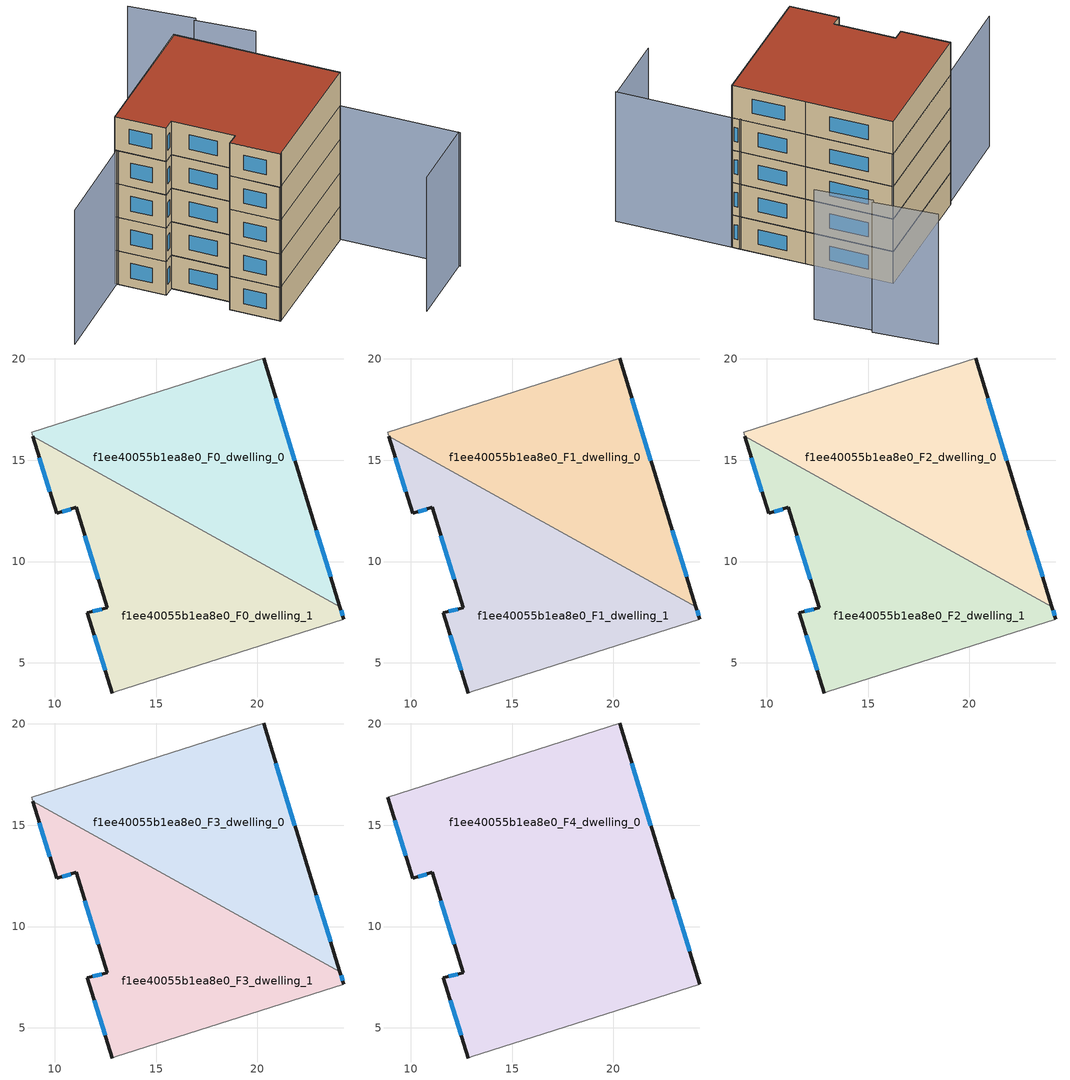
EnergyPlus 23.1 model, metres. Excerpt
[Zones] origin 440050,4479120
f1ee40055b1ea8e0_F0_dwelling_0
 floor ground (EU_floor_Construction): 24.07,7.78 22.45,13 20.3,20.03 8.86,16.36 8.92,16.17 z0
 wall outside (EU_wall_Construction): 20.3,20.03 22.45,13 24.07,7.78 z0:3
 wall adiabatic (EU_wall_Construction): 8.92,16.17 8.86,16.36 20.3,20.03 z0:3
 wall to f1ee40055b1ea8e0_F0_dwelling_1 (EU_wall_Construction): 24.07,7.78 8.92,16.17 z0:3
 window (EU_Window_Construction): 20.9,18.06 21.85,14.98 / 22.91,11.53 23.61,9.25 z0.84:2.16
f1ee40055b1ea8e0_F0_dwelling_1
 floor ground (EU_floor_Construction): 24.26,7.15 24.07,7.78 8.92,16.17 10.09,12.38 11.06,12.67 12.58,7.73 11.61,7.47 12.84,3.52 13,3.57 z0
 wall outside (EU_wall_Construction): 24.07,7.78 24.26,7.15 / 12.84,3.52 11.61,7.47 12.58,7.73 11.06,12.67 10.09,12.38 8.92,16.17 z0:3
 wall adiabatic (EU_wall_Construction): 24.26,7.15 13,3.57 12.84,3.52 z0:3
 window (EU_Window_Construction): 10.79,12.59 10.37,12.46 / 9.77,13.44 9.25,15.1 / 24.12,7.6 24.21,7.32 / 12.5,4.63 11.96,6.36 / 11.89,7.54 12.31,7.66 / 12.16,9.12 11.49,11.28 z0.84:2.16
f1ee40055b1ea8e0_F1_dwelling_0
 floor to f1ee40055b1ea8e0_F0_dwelling_0 (EU_floor_Construction): 24.07,7.78 22.45,13 20.3,20.03 8.86,16.36 8.92,16.17 z3
 wall outside (EU_wall_Construction): 20.3,20.03 22.45,13 24.07,7.78 z3:6
 wall adiabatic (EU_wall_Construction): 8.92,16.17 8.86,16.36 20.3,20.03 z3:6
 wall to f1ee40055b1ea8e0_F1_dwelling_1 (EU_wall_Construction): 24.07,7.78 8.92,16.17 z3:6
 window (EU_Window_Construction): 20.9,18.06 21.85,14.98 / 22.91,11.53 23.61,9.25 z3.84:5.16
f1ee40055b1ea8e0_F1_dwelling_1
 floor to f1ee40055b1ea8e0_F0_dwelling_1 (EU_floor_Construction): 24.26,7.15 24.07,7.78 8.92,16.17 10.09,12.38 11.06,12.67 12.58,7.73 11.61,7.47 12.84,3.52 13,3.57 z3
 wall outside (EU_wall_Construction): 24.07,7.78 24.26,7.15 / 12.84,3.52 11.61,7.47 12.58,7.73 11.06,12.67 10.09,12.38 8.92,16.17 z3:6
 wall adiabatic (EU_wall_Construction): 24.26,7.15 13,3.57 12.84,3.52 z3:6
 window (EU_Window_Construction): 10.79,12.59 10.37,12.46 / 9.77,13.44 9.25,15.1 / 24.12,7.6 24.21,7.32 / 12.5,4.63 11.96,6.36 / 11.89,7.54 12.31,7.66 / 12.16,9.12 11.49,11.28 z3.84:5.16
f1ee40055b1ea8e0_F2_dwelling_0
 floor to f1ee40055b1ea8e0_F1_dwelling_0 (EU_floor_Construction): 24.07,7.78 22.45,13 20.3,20.03 8.86,16.36 8.92,16.17 z6
 wall outside (EU_wall_Construction): 20.3,20.03 22.45,13 24.07,7.78 z6:9
 wall adiabatic (EU_wall_Construction): 8.92,16.17 8.86,16.36 20.3,20.03 z6:9
 wall to f1ee40055b1ea8e0_F2_dwelling_1 (EU_wall_Construction): 24.07,7.78 8.92,16.17 z6:9
 window (EU_Window_Construction): 20.9,18.06 21.85,14.98 / 22.91,11.53 23.61,9.25 z6.84:8.16
f1ee40055b1ea8e0_F2_dwelling_1
 floor to f1ee40055b1ea8e0_F1_dwelling_1 (EU_floor_Construction): 24.26,7.15 24.07,7.78 8.92,16.17 10.09,12.38 11.06,12.67 12.58,7.73 11.61,7.47 12.84,3.52 13,3.57 z6
 wall outside (EU_wall_Construction): 24.07,7.78 24.26,7.15 / 12.84,3.52 11.61,7.47 12.58,7.73 11.06,12.67 10.09,12.38 8.92,16.17 z6:9
 wall adiabatic (EU_wall_Construction): 24.26,7.15 13,3.57 12.84,3.52 z6:9
 window (EU_Window_Construction): 10.79,12.59 10.37,12.46 / 9.77,13.44 9.25,15.1 / 24.12,7.6 24.21,7.32 / 12.5,4.63 11.96,6.36 / 11.89,7.54 12.31,7.66 / 12.16,9.12 11.49,11.28 z6.84:8.16
f1ee40055b1ea8e0_F3_dwelling_0
 floor to f1ee40055b1ea8e0_F2_dwelling_0 (EU_floor_Construction): 24.07,7.78 22.45,13 20.3,20.03 8.86,16.36 8.92,16.17 z9
 wall outside (EU_wall_Construction): 20.3,20.03 22.45,13 24.07,7.78 z9:12
 wall adiabatic (EU_wall_Construction): 8.92,16.17 8.86,16.36 20.3,20.03 z9:12
 wall to f1ee40055b1ea8e0_F3_dwelling_1 (EU_wall_Construction): 24.07,7.78 8.92,16.17 z9:12
 window (EU_Window_Construction): 20.9,18.06 21.85,14.98 / 22.91,11.53 23.61,9.25 z9.84:11.16
f1ee40055b1ea8e0_F3_dwelling_1
 floor to f1ee40055b1ea8e0_F2_dwelling_1 (EU_floor_Construction): 24.26,7.15 24.07,7.78 8.92,16.17 10.09,12.38 11.06,12.67 12.58,7.73 11.61,7.47 12.84,3.52 13,3.57 z9
 wall outside (EU_wall_Construction): 24.07,7.78 24.26,7.15 / 12.84,3.52 11.61,7.47 12.58,7.73 11.06,12.67 10.09,12.38 8.92,16.17 z9:12
 wall adiabatic (EU_wall_Construction): 24.26,7.15 13,3.57 12.84,3.52 z9:12
 window (EU_Window_Construction): 10.79,12.59 10.37,12.46 / 9.77,13.44 9.25,15.1 / 24.12,7.6 24.21,7.32 / 12.5,4.63 11.96,6.36 / 11.89,7.54 12.31,7.66 / 12.16,9.12 11.49,11.28 z9.84:11.16
f1ee40055b1ea8e0_F4_dwelling_0
 floor to f1ee40055b1ea8e0_F3_dwelling_0 (EU_floor_Construction): 24.07,7.78 22.45,13 20.3,20.03 8.86,16.36 8.92,16.17 z12
 floor to f1ee40055b1ea8e0_F3_dwelling_1 (EU_floor_Construction): 24.26,7.15 24.07,7.78 8.92,16.17 10.09,12.38 11.06,12.67 12.58,7.73 11.61,7.47 12.84,3.52 13,3.57 z12
 wall outside (EU_wall_Construction): 20.3,20.03 22.45,13 24.26,7.15 / 12.84,3.52 11.61,7.47 12.58,7.73 11.06,12.67 10.09,12.38 8.86,16.36 z12:15
 wall adiabatic (EU_wall_Construction): 8.86,16.36 20.3,20.03 / 24.26,7.15 13,3.57 12.84,3.52 z12:15
 window (EU_Window_Construction): 12.16,9.12 11.49,11.28 / 10.79,12.59 10.37,12.46 / 9.75,13.5 9.21,15.24 / 20.9,18.06 21.85,14.98 / 22.96,11.36 23.75,8.79 / 12.5,4.63 11.96,6.36 / 11.89,7.54 12.31,7.66 z12.84:14.16
 roof outside (EU_roof_Construction): 20.3,20.03 22.45,13 24.26,7.15 13,3.57 12.84,3.52 11.61,7.47 12.58,7.73 11.06,12.67 10.09,12.38 8.86,16.36 z15
shading: 20.85,-4.04 27.11,-2 / 12.77,3.58 24.27,7.15 / 24.27,7.15 27.15,-2.11 / 20.45,20.09 0.64,13.45 / 28.02,18.49 26.26,22.98 / 26.54,23.09 24.58,28.08 z0:12
[Building]
EU S2 Campaign: North Axis=0; Terrain=City; Solar Distribution=FullExterior
[Site:Location]
Madrid: Latitude=40.5; Longitude=-3.5; Time Zone=1; Elevation=609
[SizingPeriod:WeatherFileDays]
AnnualSizingPeriod: Begin Month=1; Begin Day of Month=1; End Month=12; End Day of Month=31; Day of Week for Start Day=Monday; Use Weather File Daylight Saving Period=No; Use Weather File Rain and Snow Indicators=No
[MATERIAL]
EU_InternalMass_Material: Roughness=MediumRough; Thickness=0.1; Conductivity=1; Density=1800; Specific Heat=900; Thermal Absorptance=0.9; Solar Absorptance=0.7; Visible Absorptance=0.7
[MATERIAL:NOMASS] Roughness=MediumRough; Thermal Absorptance=0.9; Solar Absorptance=0.7; Visible Absorptance=0.7
Name | Thermal Resistance
EU_wall_NoMass; EU_roof_NoMass | 2.16768
EU_floor_NoMass | 1.14339
[WINDOWMATERIAL:SIMPLEGLAZINGSYSTEM]
EU_Window_SimpleGlazing: UFactor=3.23888; Solar Heat Gain Coefficient=0.85; Visible Transmittance=0.85
[CONSTRUCTION]
EU_wall_Construction: EU_wall_NoMass
EU_roof_Construction: EU_roof_NoMass
EU_floor_Construction: EU_floor_NoMass
EU_InternalMass_Construction: EU_InternalMass_Material
EU_Window_Construction: EU_Window_SimpleGlazing
[ZONE] Type=1; Multiplier=1; Ceiling Height=autocalculate; Floor Area=autocalculate; Part of Total Floor Area=Yes
Name | Volume
f1ee40055b1ea8e0_F0_dwelling_0 | 234.395
f1ee40055b1ea8e0_F1_dwelling_0; f1ee40055b1ea8e0_F2_dwelling_0; f1ee40055b1ea8e0_F3_dwelling_0 | 234.394
f1ee40055b1ea8e0_F4_dwelling_0 | 468.781
f1ee40055b1ea8e0_F0_dwelling_1 | 234.386
f1ee40055b1ea8e0_F1_dwelling_1; f1ee40055b1ea8e0_F2_dwelling_1; f1ee40055b1ea8e0_F3_dwelling_1 | 234.387
[INTERNALMASS] Construction=EU_InternalMass_Construction
Name | Zone or ZoneList | Surface Area
f1ee40055b1ea8e0_F0_dwelling_0_EU_InternalMass | f1ee40055b1ea8e0_F0_dwelling_0 | 78.1315
f1ee40055b1ea8e0_F0_dwelling_1_EU_InternalMass | f1ee40055b1ea8e0_F0_dwelling_1 | 78.1288
f1ee40055b1ea8e0_F1_dwelling_0_EU_InternalMass | f1ee40055b1ea8e0_F1_dwelling_0 | 78.1315
f1ee40055b1ea8e0_F1_dwelling_1_EU_InternalMass | f1ee40055b1ea8e0_F1_dwelling_1 | 78.1288
f1ee40055b1ea8e0_F2_dwelling_0_EU_InternalMass | f1ee40055b1ea8e0_F2_dwelling_0 | 78.1315
f1ee40055b1ea8e0_F2_dwelling_1_EU_InternalMass | f1ee40055b1ea8e0_F2_dwelling_1 | 78.1288
f1ee40055b1ea8e0_F3_dwelling_0_EU_InternalMass | f1ee40055b1ea8e0_F3_dwelling_0 | 78.1315
f1ee40055b1ea8e0_F3_dwelling_1_EU_InternalMass | f1ee40055b1ea8e0_F3_dwelling_1 | 78.1288
f1ee40055b1ea8e0_F4_dwelling_0_EU_InternalMass | f1ee40055b1ea8e0_F4_dwelling_0 | 156.262
[OTHEREQUIPMENT] Fuel Type=Electricity; Design Level Calculation Method=Watts/Area; Power per Zone Floor Area=1; Fraction Latent=0; Fraction Radiant=0; Fraction Lost=0; Carbon Dioxide Generation Rate=0; EndUse Subcategory=EU_Step8_InternalGains
Name | Zone or ZoneList or Space or SpaceList | Schedule
EU_Step8_InternalGain_f1ee40055b1ea8e0_F0_dwelling_0_f000 | f1ee40055b1ea8e0_F0_dwelling_0 | EU_Step8_GainSchedule_f1ee40055b1ea8e0_F0_dwelling_0_f000
EU_Step8_InternalGain_f1ee40055b1ea8e0_F0_dwelling_1_f000 | f1ee40055b1ea8e0_F0_dwelling_1 | EU_Step8_GainSchedule_f1ee40055b1ea8e0_F0_dwelling_1_f000
EU_Step8_InternalGain_f1ee40055b1ea8e0_F1_dwelling_0_f000 | f1ee40055b1ea8e0_F1_dwelling_0 | EU_Step8_GainSchedule_f1ee40055b1ea8e0_F1_dwelling_0_f000
EU_Step8_InternalGain_f1ee40055b1ea8e0_F1_dwelling_1_f000 | f1ee40055b1ea8e0_F1_dwelling_1 | EU_Step8_GainSchedule_f1ee40055b1ea8e0_F1_dwelling_1_f000
EU_Step8_InternalGain_f1ee40055b1ea8e0_F2_dwelling_0_f000 | f1ee40055b1ea8e0_F2_dwelling_0 | EU_Step8_GainSchedule_f1ee40055b1ea8e0_F2_dwelling_0_f000
EU_Step8_InternalGain_f1ee40055b1ea8e0_F2_dwelling_1_f000 | f1ee40055b1ea8e0_F2_dwelling_1 | EU_Step8_GainSchedule_f1ee40055b1ea8e0_F2_dwelling_1_f000
EU_Step8_InternalGain_f1ee40055b1ea8e0_F3_dwelling_0_f000 | f1ee40055b1ea8e0_F3_dwelling_0 | EU_Step8_GainSchedule_f1ee40055b1ea8e0_F3_dwelling_0_f000
EU_Step8_InternalGain_f1ee40055b1ea8e0_F3_dwelling_1_f000 | f1ee40055b1ea8e0_F3_dwelling_1 | EU_Step8_GainSchedule_f1ee40055b1ea8e0_F3_dwelling_1_f000
EU_Step8_InternalGain_f1ee40055b1ea8e0_F4_dwelling_0_f000 | f1ee40055b1ea8e0_F4_dwelling_0 | EU_Step8_GainSchedule_f1ee40055b1ea8e0_F4_dwelling_0_f000
[ZONEVENTILATION:DESIGNFLOWRATE] Schedule=EU_AlwaysOn; Design Flow Rate Calculation Method=AirChanges/Hour; Air Changes per Hour=0.480546; Ventilation Type=Natural; Fan Pressure Rise=0; Fan Total Efficiency=1; Constant Term Coefficient=1; Temperature Term Coefficient=0; Velocity Term Coefficient=0; Velocity Squared Term Coefficient=0; Minimum Indoor Temperature=-100; Maximum Indoor Temperature=100; Delta Temperature=-100; Minimum Outdoor Temperature=-100; Maximum Outdoor Temperature=100; Maximum Wind Speed=40
Name | Zone or ZoneList or Space or SpaceList
EU_ConstantAir_f1ee40055b1ea8e0_F0_dwelling_0 | f1ee40055b1ea8e0_F0_dwelling_0
EU_ConstantAir_f1ee40055b1ea8e0_F0_dwelling_1 | f1ee40055b1ea8e0_F0_dwelling_1
EU_ConstantAir_f1ee40055b1ea8e0_F1_dwelling_0 | f1ee40055b1ea8e0_F1_dwelling_0
EU_ConstantAir_f1ee40055b1ea8e0_F1_dwelling_1 | f1ee40055b1ea8e0_F1_dwelling_1
EU_ConstantAir_f1ee40055b1ea8e0_F2_dwelling_0 | f1ee40055b1ea8e0_F2_dwelling_0
EU_ConstantAir_f1ee40055b1ea8e0_F2_dwelling_1 | f1ee40055b1ea8e0_F2_dwelling_1
EU_ConstantAir_f1ee40055b1ea8e0_F3_dwelling_0 | f1ee40055b1ea8e0_F3_dwelling_0
EU_ConstantAir_f1ee40055b1ea8e0_F3_dwelling_1 | f1ee40055b1ea8e0_F3_dwelling_1
EU_ConstantAir_f1ee40055b1ea8e0_F4_dwelling_0 | f1ee40055b1ea8e0_F4_dwelling_0
[HVACTEMPLATE:THERMOSTAT] Constant Heating Setpoint=20; Constant Cooling Setpoint=50
EU_HeatOnly_f1ee40055b1ea8e0_F0_dwelling_0; EU_HeatOnly_f1ee40055b1ea8e0_F0_dwelling_1; EU_HeatOnly_f1ee40055b1ea8e0_F1_dwelling_0; EU_HeatOnly_f1ee40055b1ea8e0_F1_dwelling_1; EU_HeatOnly_f1ee40055b1ea8e0_F2_dwelling_0; EU_HeatOnly_f1ee40055b1ea8e0_F2_dwelling_1; EU_HeatOnly_f1ee40055b1ea8e0_F3_dwelling_0; EU_HeatOnly_f1ee40055b1ea8e0_F3_dwelling_1; EU_HeatOnly_f1ee40055b1ea8e0_F4_dwelling_0
[HVACTEMPLATE:ZONE:IDEALLOADSAIRSYSTEM] System Availability Schedule=EU_AlwaysOn; Maximum Heating Supply Air Temperature=50; Minimum Cooling Supply Air Temperature=13; Maximum Heating Supply Air Humidity Ratio=0.0156; Minimum Cooling Supply Air Humidity Ratio=0.0077; Heating Limit=NoLimit; Cooling Limit=NoLimit; Heating Availability Schedule=EU_AlwaysOn; Cooling Availability Schedule=EU_CoolingOff; Dehumidification Control Type=ConstantSensibleHeatRatio; Cooling Sensible Heat Ratio=0.7; Dehumidification Setpoint=60; Humidification Control Type=None; Humidification Setpoint=30; Outdoor Air Method=None; Outdoor Air Flow Rate per Person=0.00944; Outdoor Air Flow Rate per Zone Floor Area=0; Outdoor Air Flow Rate per Zone=0; Demand Controlled Ventilation Type=None; Outdoor Air Economizer Type=NoEconomizer; Heat Recovery Type=None; Sensible Heat Recovery Effectiveness=0.7; Latent Heat Recovery Effectiveness=0.65
Name | Template Thermostat
f1ee40055b1ea8e0_F0_dwelling_0 | EU_HeatOnly_f1ee40055b1ea8e0_F0_dwelling_0
f1ee40055b1ea8e0_F0_dwelling_1 | EU_HeatOnly_f1ee40055b1ea8e0_F0_dwelling_1
f1ee40055b1ea8e0_F1_dwelling_0 | EU_HeatOnly_f1ee40055b1ea8e0_F1_dwelling_0
f1ee40055b1ea8e0_F1_dwelling_1 | EU_HeatOnly_f1ee40055b1ea8e0_F1_dwelling_1
f1ee40055b1ea8e0_F2_dwelling_0 | EU_HeatOnly_f1ee40055b1ea8e0_F2_dwelling_0
f1ee40055b1ea8e0_F2_dwelling_1 | EU_HeatOnly_f1ee40055b1ea8e0_F2_dwelling_1
f1ee40055b1ea8e0_F3_dwelling_0 | EU_HeatOnly_f1ee40055b1ea8e0_F3_dwelling_0
f1ee40055b1ea8e0_F3_dwelling_1 | EU_HeatOnly_f1ee40055b1ea8e0_F3_dwelling_1
f1ee40055b1ea8e0_F4_dwelling_0 | EU_HeatOnly_f1ee40055b1ea8e0_F4_dwelling_0
[SIZING:ZONE] Zone Cooling Design Supply Air Temperature Input Method=SupplyAirTemperature; Zone Cooling Design Supply Air Temperature=13; Zone Heating Design Supply Air Temperature Input Method=SupplyAirTemperature; Zone Heating Design Supply Air Temperature=50; Zone Cooling Design Supply Air Humidity Ratio=0.008; Zone Heating Design Supply Air Humidity Ratio=0.008; Cooling Design Air Flow Method=DesignDay; Cooling Design Air Flow Rate=0; Cooling Minimum Air Flow per Zone Floor Area=0.000762; Cooling Minimum Air Flow=0; Cooling Minimum Air Flow Fraction=0.2; Heating Design Air Flow Method=DesignDay; Heating Design Air Flow Rate=0; Heating Maximum Air Flow per Zone Floor Area=0.002032; Heating Maximum Air Flow=0.141576; Heating Maximum Air Flow Fraction=0.3; Account for Dedicated Outdoor Air System=No; Dedicated Outdoor Air System Control Strategy=NeutralSupplyAir; Dedicated Outdoor Air Low Setpoint Temperature for Design=autosize; Dedicated Outdoor Air High Setpoint Temperature for Design=autosize; Zone Load Sizing Method=Sensible Load Only No Latent Load; Zone Latent Cooling Design Supply Air Humidity Ratio Input Method=HumidityRatioDifference; Zone Cooling Design Supply Air Humidity Ratio Difference=0.005; Zone Latent Heating Design Supply Air Humidity Ratio Input Method=HumidityRatioDifference; Zone Humidification Design Supply Air Humidity Ratio Difference=0.005
f1ee40055b1ea8e0_F0_dwelling_0; f1ee40055b1ea8e0_F0_dwelling_1; f1ee40055b1ea8e0_F1_dwelling_0; f1ee40055b1ea8e0_F1_dwelling_1; f1ee40055b1ea8e0_F2_dwelling_0; f1ee40055b1ea8e0_F2_dwelling_1; f1ee40055b1ea8e0_F3_dwelling_0; f1ee40055b1ea8e0_F3_dwelling_1; f1ee40055b1ea8e0_F4_dwelling_0
[SCHEDULE:CONSTANT]
Name | Hourly Value
EU_AlwaysOn | 1
EU_CoolingOff | 0
[SCHEDULE:FILE] Column Number=1; Rows to Skip at Top=0; Number of Hours of Data=8760; Column Separator=Comma; Interpolate to Timestep=No; Minutes per Item=60; Adjust Schedule for Daylight Savings=Yes
Name | File
EU_Step8_GainSchedule_f1ee40055b1ea8e0_F0_dwelling_0_f000 | ../../schedules/f1ee40055b1ea8e0/f1ee40055b1ea8e0_F0_dwelling_0_f000_gain.csv
EU_Step8_GainSchedule_f1ee40055b1ea8e0_F0_dwelling_1_f000 | ../../schedules/f1ee40055b1ea8e0/f1ee40055b1ea8e0_F0_dwelling_1_f000_gain.csv
EU_Step8_GainSchedule_f1ee40055b1ea8e0_F1_dwelling_0_f000 | ../../schedules/f1ee40055b1ea8e0/f1ee40055b1ea8e0_F1_dwelling_0_f000_gain.csv
EU_Step8_GainSchedule_f1ee40055b1ea8e0_F1_dwelling_1_f000 | ../../schedules/f1ee40055b1ea8e0/f1ee40055b1ea8e0_F1_dwelling_1_f000_gain.csv
EU_Step8_GainSchedule_f1ee40055b1ea8e0_F2_dwelling_0_f000 | ../../schedules/f1ee40055b1ea8e0/f1ee40055b1ea8e0_F2_dwelling_0_f000_gain.csv
EU_Step8_GainSchedule_f1ee40055b1ea8e0_F2_dwelling_1_f000 | ../../schedules/f1ee40055b1ea8e0/f1ee40055b1ea8e0_F2_dwelling_1_f000_gain.csv
EU_Step8_GainSchedule_f1ee40055b1ea8e0_F3_dwelling_0_f000 | ../../schedules/f1ee40055b1ea8e0/f1ee40055b1ea8e0_F3_dwelling_0_f000_gain.csv
EU_Step8_GainSchedule_f1ee40055b1ea8e0_F3_dwelling_1_f000 | ../../schedules/f1ee40055b1ea8e0/f1ee40055b1ea8e0_F3_dwelling_1_f000_gain.csv
EU_Step8_GainSchedule_f1ee40055b1ea8e0_F4_dwelling_0_f000 | ../../schedules/f1ee40055b1ea8e0/f1ee40055b1ea8e0_F4_dwelling_0_f000_gain.csv
